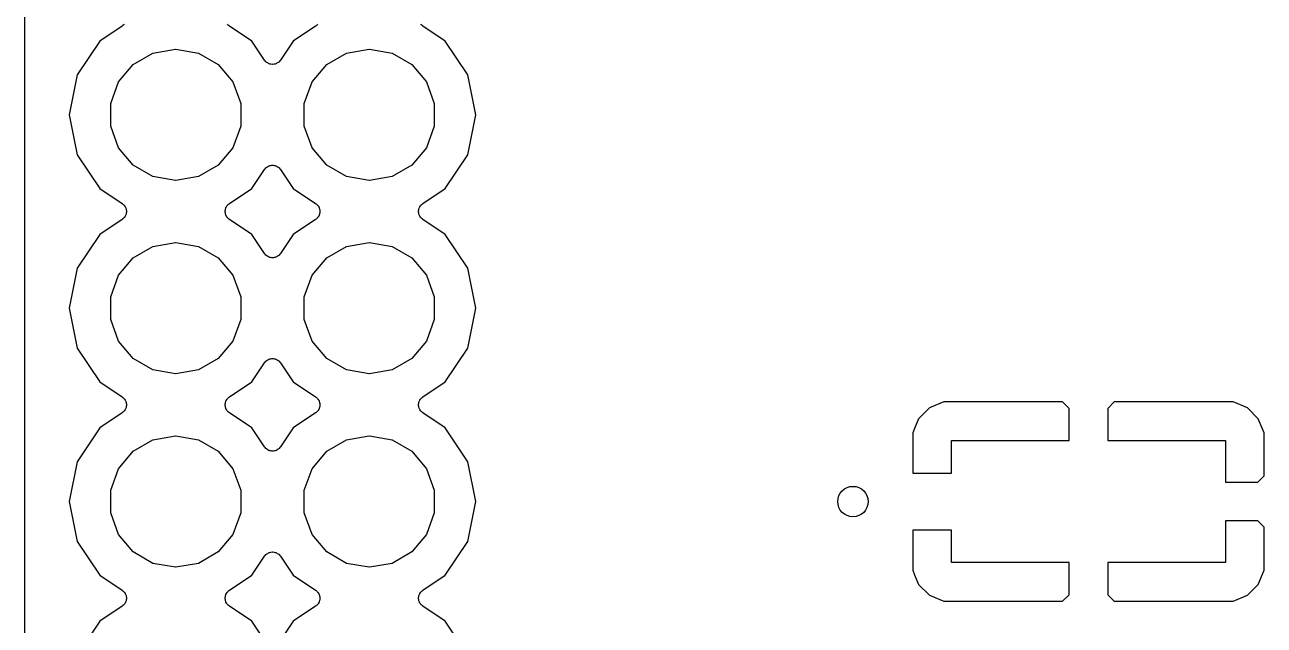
# Model space of a CAD drawing. Extents: x 99.6 to 135.3, y -116.3 to -28.5.
# Drawn here: x 99.62 to 115.89, y -93.06 to -85.18 of the extents above; entities that cross this region are included whole.
import ezdxf

# ---------------------------------------------------------------- set-up
doc = ezdxf.new("R2010")
doc.units = 0
doc.header["$MEASUREMENT"] = 0
doc.layers.add('BLACK', color=7, linetype='CONTINUOUS')

msp = doc.modelspace()

# ---------------------------------------------------------------- linework, layer by layer
at = {"layer": 'Black'}
for p, q in [((99.618, -112.187), (99.618, -28.625)), ((100.896, -85.1956), (100.603, -85.3919)), ((100.906, -85.186), (100.896, -85.1956)), ((100.917, -85.1778), (100.906, -85.186)), ((100.922, -85.1709), (100.917, -85.1778)), ((102.283, -85.1778), (102.278, -85.1709)), ((102.294, -85.186), (102.283, -85.1778)), ((102.304, -85.1956), (102.294, -85.186)), ((102.597, -85.3919), (102.304, -85.1956)), ((103.436, -85.1956), (103.143, -85.3919)), ((103.441, -85.1908), (103.436, -85.1956)), ((103.447, -85.1873), (103.441, -85.1908)), ((103.452, -85.1819), (103.447, -85.1873)), ((103.457, -85.1778), (103.452, -85.1819)), ((103.462, -85.1709), (103.457, -85.1778)), ((104.823, -85.1778), (104.818, -85.1709)), ((104.834, -85.186), (104.823, -85.1778)), ((104.844, -85.1956), (104.834, -85.186)), ((105.137, -85.3919), (104.844, -85.1956)), ((100.603, -85.3919), (100.306, -85.8361)), ((102.764, -85.6417), (102.597, -85.3919)), ((103.143, -85.3919), (102.976, -85.6417)), ((105.434, -85.8361), (105.137, -85.3919)), ((101.042, -85.6984), (101.301, -85.5485)), ((101.301, -85.5485), (101.597, -85.4964)), ((101.597, -85.4964), (101.603, -85.4964)), ((101.603, -85.4964), (101.899, -85.5485)), ((101.899, -85.5485), (102.158, -85.6984)), ((103.582, -85.6984), (103.841, -85.5485)), ((103.841, -85.5485), (104.137, -85.4964)), ((104.137, -85.4964), (104.143, -85.4964)), ((104.143, -85.4964), (104.439, -85.5485)), ((104.439, -85.5485), (104.698, -85.6984)), ((100.849, -85.9282), (101.042, -85.6984)), ((102.158, -85.6984), (102.351, -85.9282)), ((102.774, -85.6517), (102.764, -85.6417)), ((102.782, -85.6629), (102.774, -85.6517)), ((102.789, -85.6676), (102.782, -85.6629)), ((102.795, -85.6736), (102.789, -85.6676)), ((102.807, -85.6797), (102.795, -85.6736)), ((102.819, -85.6874), (102.807, -85.6797)), ((102.827, -85.6894), (102.819, -85.6874)), ((102.834, -85.6931), (102.827, -85.6894)), ((102.848, -85.6946), (102.834, -85.6931)), ((102.862, -85.6979), (102.848, -85.6946)), ((102.87, -85.697), (102.862, -85.6979)), ((102.878, -85.6979), (102.87, -85.697)), ((102.892, -85.6946), (102.878, -85.6979)), ((102.906, -85.6931), (102.892, -85.6946)), ((102.913, -85.6894), (102.906, -85.6931)), ((102.921, -85.6874), (102.913, -85.6894)), ((102.933, -85.6797), (102.921, -85.6874)), ((102.945, -85.6736), (102.933, -85.6797)), ((102.951, -85.6676), (102.945, -85.6736)), ((102.958, -85.6629), (102.951, -85.6676)), ((102.966, -85.6517), (102.958, -85.6629)), ((102.976, -85.6417), (102.966, -85.6517)), ((103.389, -85.9282), (103.582, -85.6984)), ((104.698, -85.6984), (104.891, -85.9282)), ((100.306, -85.8361), (100.202, -86.36)), ((105.538, -86.36), (105.434, -85.8361)), ((100.746, -86.21), (100.849, -85.9282)), ((102.351, -85.9282), (102.454, -86.21)), ((103.286, -86.21), (103.389, -85.9282)), ((104.891, -85.9282), (104.994, -86.21)), ((100.746, -86.51), (100.746, -86.21)), ((102.454, -86.21), (102.454, -86.51)), ((103.286, -86.51), (103.286, -86.21)), ((104.994, -86.21), (104.994, -86.51)), ((100.202, -86.36), (100.306, -86.8839)), ((105.434, -86.8839), (105.538, -86.36)), ((100.849, -86.7918), (100.746, -86.51)), ((102.454, -86.51), (102.351, -86.7918)), ((103.389, -86.7918), (103.286, -86.51)), ((104.994, -86.51), (104.891, -86.7918)), ((100.306, -86.8839), (100.603, -87.3281)), ((101.042, -87.0216), (100.849, -86.7918)), ((102.351, -86.7918), (102.158, -87.0216)), ((103.582, -87.0216), (103.389, -86.7918)), ((104.891, -86.7918), (104.698, -87.0216)), ((105.137, -87.3281), (105.434, -86.8839)), ((101.301, -87.1715), (101.042, -87.0216)), ((102.158, -87.0216), (101.899, -87.1715)), ((102.789, -87.0524), (102.795, -87.0464)), ((102.795, -87.0464), (102.807, -87.0403)), ((102.807, -87.0403), (102.819, -87.0326)), ((102.819, -87.0326), (102.827, -87.0306)), ((102.827, -87.0306), (102.834, -87.0269)), ((102.834, -87.0269), (102.848, -87.0254)), ((102.848, -87.0254), (102.862, -87.0221)), ((102.862, -87.0221), (102.87, -87.023)), ((102.87, -87.023), (102.878, -87.0221)), ((102.878, -87.0221), (102.892, -87.0254)), ((102.892, -87.0254), (102.906, -87.0269)), ((102.906, -87.0269), (102.913, -87.0306)), ((102.913, -87.0306), (102.921, -87.0326)), ((102.921, -87.0326), (102.933, -87.0403)), ((102.933, -87.0403), (102.945, -87.0464)), ((102.945, -87.0464), (102.951, -87.0524)), ((103.841, -87.1715), (103.582, -87.0216)), ((104.698, -87.0216), (104.439, -87.1715)), ((101.597, -87.2236), (101.301, -87.1715)), ((101.899, -87.1715), (101.603, -87.2236)), ((102.597, -87.3281), (102.764, -87.0783)), ((102.764, -87.0783), (102.774, -87.0683)), ((102.774, -87.0683), (102.782, -87.0571)), ((102.782, -87.0571), (102.789, -87.0524)), ((102.951, -87.0524), (102.958, -87.0571)), ((102.958, -87.0571), (102.966, -87.0683)), ((102.966, -87.0683), (102.976, -87.0783)), ((102.976, -87.0783), (103.143, -87.3281)), ((104.137, -87.2236), (103.841, -87.1715)), ((104.439, -87.1715), (104.143, -87.2236)), ((100.603, -87.3281), (100.896, -87.5244)), ((101.603, -87.2236), (101.597, -87.2236)), ((102.304, -87.5244), (102.597, -87.3281)), ((103.143, -87.3281), (103.436, -87.5244)), ((104.143, -87.2236), (104.137, -87.2236)), ((104.844, -87.5244), (105.137, -87.3281)), ((100.896, -87.5244), (100.906, -87.534)), ((100.906, -87.534), (100.917, -87.5422)), ((102.283, -87.5422), (102.294, -87.534)), ((102.294, -87.534), (102.304, -87.5244)), ((103.436, -87.5244), (103.441, -87.5292)), ((103.441, -87.5292), (103.447, -87.5327)), ((103.447, -87.5327), (103.452, -87.5381)), ((104.823, -87.5422), (104.834, -87.534)), ((104.834, -87.534), (104.844, -87.5244)), ((100.917, -87.5422), (100.922, -87.5491)), ((100.922, -87.5491), (100.928, -87.5549)), ((100.928, -87.5549), (100.934, -87.5673)), ((100.934, -87.6927), (100.928, -87.7051)), ((100.934, -87.5673), (100.942, -87.5789)), ((100.942, -87.6811), (100.934, -87.6927)), ((100.942, -87.5789), (100.944, -87.587)), ((100.944, -87.673), (100.942, -87.6811)), ((100.944, -87.587), (100.948, -87.5945)), ((100.948, -87.6655), (100.944, -87.673)), ((100.948, -87.5945), (100.949, -87.6082)), ((100.949, -87.6518), (100.948, -87.6655)), ((100.949, -87.6082), (100.952, -87.6217)), ((100.952, -87.6383), (100.949, -87.6518)), ((100.952, -87.6217), (100.952, -87.63)), ((100.952, -87.63), (100.952, -87.6383)), ((102.248, -87.6217), (102.251, -87.6082)), ((102.248, -87.63), (102.248, -87.6217)), ((102.248, -87.6383), (102.248, -87.63)), ((102.251, -87.6518), (102.248, -87.6383)), ((102.251, -87.6082), (102.252, -87.5945)), ((102.252, -87.6655), (102.251, -87.6518)), ((102.252, -87.5945), (102.256, -87.587)), ((102.256, -87.673), (102.252, -87.6655)), ((102.256, -87.587), (102.258, -87.5789)), ((102.258, -87.6811), (102.256, -87.673)), ((102.258, -87.5789), (102.266, -87.5673)), ((102.266, -87.6927), (102.258, -87.6811)), ((102.266, -87.5673), (102.272, -87.5549)), ((102.272, -87.7051), (102.266, -87.6927)), ((102.272, -87.5549), (102.278, -87.5491)), ((102.278, -87.5491), (102.283, -87.5422)), ((103.452, -87.5381), (103.457, -87.5422)), ((103.457, -87.5422), (103.462, -87.5491)), ((103.462, -87.5491), (103.468, -87.5549)), ((103.468, -87.5549), (103.471, -87.5612)), ((103.471, -87.6988), (103.468, -87.7051)), ((103.471, -87.5612), (103.476, -87.5665)), ((103.476, -87.6935), (103.471, -87.6988)), ((103.476, -87.5665), (103.478, -87.573)), ((103.478, -87.6869), (103.476, -87.6935)), ((103.478, -87.573), (103.482, -87.5789)), ((103.482, -87.6811), (103.478, -87.6869)), ((103.482, -87.5789), (103.484, -87.587)), ((103.484, -87.673), (103.482, -87.6811)), ((103.484, -87.587), (103.488, -87.5945)), ((103.488, -87.6655), (103.484, -87.673)), ((103.488, -87.5945), (103.488, -87.6014)), ((103.488, -87.6014), (103.491, -87.6079)), ((103.491, -87.6521), (103.488, -87.6586)), ((103.488, -87.6586), (103.488, -87.6655)), ((103.491, -87.6079), (103.491, -87.6149)), ((103.491, -87.6149), (103.492, -87.6217)), ((103.492, -87.6383), (103.491, -87.6451)), ((103.491, -87.6451), (103.491, -87.6521)), ((103.492, -87.6217), (103.492, -87.63)), ((103.492, -87.63), (103.492, -87.6383)), ((104.788, -87.6217), (104.791, -87.6082)), ((104.788, -87.63), (104.788, -87.6217)), ((104.788, -87.6383), (104.788, -87.63)), ((104.791, -87.6518), (104.788, -87.6383)), ((104.791, -87.6082), (104.792, -87.5945)), ((104.792, -87.6655), (104.791, -87.6518)), ((104.792, -87.5945), (104.796, -87.587)), ((104.796, -87.673), (104.792, -87.6655)), ((104.796, -87.587), (104.798, -87.5789)), ((104.798, -87.6811), (104.796, -87.673)), ((104.798, -87.5789), (104.806, -87.5673)), ((104.806, -87.6927), (104.798, -87.6811)), ((104.806, -87.5673), (104.812, -87.5549)), ((104.812, -87.7051), (104.806, -87.6927)), ((104.812, -87.5549), (104.818, -87.5491)), ((104.818, -87.5491), (104.823, -87.5422)), ((100.896, -87.7356), (100.603, -87.9319)), ((100.906, -87.726), (100.896, -87.7356)), ((100.917, -87.7178), (100.906, -87.726)), ((100.922, -87.7109), (100.917, -87.7178)), ((100.928, -87.7051), (100.922, -87.7109)), ((102.278, -87.7109), (102.272, -87.7051)), ((102.283, -87.7178), (102.278, -87.7109)), ((102.294, -87.726), (102.283, -87.7178)), ((102.304, -87.7356), (102.294, -87.726)), ((102.597, -87.9319), (102.304, -87.7356)), ((103.436, -87.7356), (103.143, -87.9319)), ((103.441, -87.7308), (103.436, -87.7356)), ((103.447, -87.7273), (103.441, -87.7308)), ((103.452, -87.7219), (103.447, -87.7273)), ((103.457, -87.7178), (103.452, -87.7219)), ((103.462, -87.7109), (103.457, -87.7178)), ((103.468, -87.7051), (103.462, -87.7109)), ((104.818, -87.7109), (104.812, -87.7051)), ((104.823, -87.7178), (104.818, -87.7109)), ((104.834, -87.726), (104.823, -87.7178)), ((104.844, -87.7356), (104.834, -87.726)), ((105.137, -87.9319), (104.844, -87.7356)), ((100.603, -87.9319), (100.306, -88.3761)), ((102.764, -88.1817), (102.597, -87.9319)), ((103.143, -87.9319), (102.976, -88.1817)), ((105.434, -88.3761), (105.137, -87.9319)), ((101.042, -88.2384), (101.301, -88.0885)), ((101.301, -88.0885), (101.597, -88.0364)), ((101.597, -88.0364), (101.603, -88.0364)), ((101.603, -88.0364), (101.899, -88.0885)), ((101.899, -88.0885), (102.158, -88.2384)), ((102.774, -88.1917), (102.764, -88.1817)), ((102.976, -88.1817), (102.966, -88.1917)), ((103.582, -88.2384), (103.841, -88.0885)), ((103.841, -88.0885), (104.137, -88.0364)), ((104.137, -88.0364), (104.143, -88.0364)), ((104.143, -88.0364), (104.439, -88.0885)), ((104.439, -88.0885), (104.698, -88.2384)), ((100.849, -88.4682), (101.042, -88.2384)), ((102.158, -88.2384), (102.351, -88.4682)), ((102.782, -88.2029), (102.774, -88.1917)), ((102.789, -88.2076), (102.782, -88.2029)), ((102.795, -88.2136), (102.789, -88.2076)), ((102.807, -88.2197), (102.795, -88.2136)), ((102.819, -88.2274), (102.807, -88.2197)), ((102.827, -88.2294), (102.819, -88.2274)), ((102.834, -88.2331), (102.827, -88.2294)), ((102.848, -88.2346), (102.834, -88.2331)), ((102.862, -88.2379), (102.848, -88.2346)), ((102.87, -88.237), (102.862, -88.2379)), ((102.878, -88.2379), (102.87, -88.237)), ((102.892, -88.2346), (102.878, -88.2379)), ((102.906, -88.2331), (102.892, -88.2346)), ((102.913, -88.2294), (102.906, -88.2331)), ((102.921, -88.2274), (102.913, -88.2294)), ((102.933, -88.2197), (102.921, -88.2274)), ((102.945, -88.2136), (102.933, -88.2197)), ((102.951, -88.2076), (102.945, -88.2136)), ((102.958, -88.2029), (102.951, -88.2076)), ((102.966, -88.1917), (102.958, -88.2029)), ((103.389, -88.4682), (103.582, -88.2384)), ((104.698, -88.2384), (104.891, -88.4682)), ((100.306, -88.3761), (100.202, -88.9)), ((100.746, -88.75), (100.849, -88.4682)), ((102.351, -88.4682), (102.454, -88.75)), ((103.286, -88.75), (103.389, -88.4682)), ((104.891, -88.4682), (104.994, -88.75)), ((105.538, -88.9), (105.434, -88.3761)), ((100.746, -89.05), (100.746, -88.75)), ((102.454, -88.75), (102.454, -89.05)), ((103.286, -89.05), (103.286, -88.75)), ((104.994, -88.75), (104.994, -89.05)), ((100.202, -88.9), (100.306, -89.4239)), ((105.434, -89.4239), (105.538, -88.9)), ((100.849, -89.3318), (100.746, -89.05)), ((102.454, -89.05), (102.351, -89.3318)), ((103.389, -89.3318), (103.286, -89.05)), ((104.994, -89.05), (104.891, -89.3318)), ((100.306, -89.4239), (100.603, -89.8681)), ((101.042, -89.5616), (100.849, -89.3318)), ((102.351, -89.3318), (102.158, -89.5616)), ((103.582, -89.5616), (103.389, -89.3318)), ((104.891, -89.3318), (104.698, -89.5616)), ((105.137, -89.8681), (105.434, -89.4239)), ((101.301, -89.7115), (101.042, -89.5616)), ((102.158, -89.5616), (101.899, -89.7115)), ((102.597, -89.8681), (102.764, -89.6183)), ((102.764, -89.6183), (102.774, -89.6083)), ((102.774, -89.6083), (102.782, -89.5971)), ((102.782, -89.5971), (102.789, -89.5924)), ((102.789, -89.5924), (102.795, -89.5864)), ((102.795, -89.5864), (102.807, -89.5803)), ((102.807, -89.5803), (102.819, -89.5726)), ((102.819, -89.5726), (102.827, -89.5706)), ((102.827, -89.5706), (102.834, -89.5669)), ((102.834, -89.5669), (102.848, -89.5654)), ((102.848, -89.5654), (102.862, -89.5621)), ((102.862, -89.5621), (102.87, -89.563)), ((102.87, -89.563), (102.878, -89.5621)), ((102.878, -89.5621), (102.892, -89.5654)), ((102.892, -89.5654), (102.906, -89.5669)), ((102.906, -89.5669), (102.913, -89.5706)), ((102.913, -89.5706), (102.921, -89.5726)), ((102.921, -89.5726), (102.933, -89.5803)), ((102.933, -89.5803), (102.945, -89.5864)), ((102.945, -89.5864), (102.951, -89.5924)), ((102.951, -89.5924), (102.958, -89.5971)), ((102.958, -89.5971), (102.966, -89.6083)), ((102.966, -89.6083), (102.976, -89.6183)), ((102.976, -89.6183), (103.143, -89.8681)), ((103.841, -89.7115), (103.582, -89.5616)), ((104.698, -89.5616), (104.439, -89.7115)), ((101.597, -89.7636), (101.301, -89.7115)), ((101.603, -89.7636), (101.597, -89.7636)), ((101.899, -89.7115), (101.603, -89.7636)), ((104.137, -89.7636), (103.841, -89.7115)), ((104.143, -89.7636), (104.137, -89.7636)), ((104.439, -89.7115), (104.143, -89.7636)), ((100.603, -89.8681), (100.896, -90.0644)), ((102.304, -90.0644), (102.597, -89.8681)), ((103.143, -89.8681), (103.436, -90.0644)), ((104.844, -90.0644), (105.137, -89.8681)), ((100.896, -90.0644), (100.906, -90.074)), ((100.906, -90.074), (100.917, -90.0822)), ((100.917, -90.0822), (100.922, -90.0891)), ((100.922, -90.0891), (100.928, -90.0949)), ((100.928, -90.0949), (100.934, -90.1073)), ((100.934, -90.1073), (100.942, -90.1189)), ((100.942, -90.1189), (100.944, -90.127)), ((100.944, -90.127), (100.948, -90.1345)), ((100.948, -90.1345), (100.949, -90.1482)), ((102.251, -90.1482), (102.252, -90.1345)), ((102.252, -90.1345), (102.256, -90.127)), ((102.256, -90.127), (102.258, -90.1189)), ((102.258, -90.1189), (102.266, -90.1073)), ((102.266, -90.1073), (102.272, -90.0949)), ((102.272, -90.0949), (102.278, -90.0891)), ((102.278, -90.0891), (102.283, -90.0822)), ((102.283, -90.0822), (102.294, -90.074)), ((102.294, -90.074), (102.304, -90.0644)), ((103.436, -90.0644), (103.441, -90.0692)), ((103.441, -90.0692), (103.447, -90.0727)), ((103.447, -90.0727), (103.452, -90.0781)), ((103.452, -90.0781), (103.457, -90.0822)), ((103.457, -90.0822), (103.462, -90.0891)), ((103.462, -90.0891), (103.468, -90.0949)), ((103.468, -90.0949), (103.471, -90.1012)), ((103.471, -90.1012), (103.476, -90.1065)), ((103.476, -90.1065), (103.478, -90.1131)), ((103.478, -90.1131), (103.482, -90.1189)), ((103.482, -90.1189), (103.484, -90.127)), ((103.484, -90.127), (103.488, -90.1345)), ((103.488, -90.1345), (103.488, -90.1414)), ((104.791, -90.1482), (104.792, -90.1345)), ((104.792, -90.1345), (104.796, -90.127)), ((104.796, -90.127), (104.798, -90.1189)), ((104.798, -90.1189), (104.806, -90.1073)), ((104.806, -90.1073), (104.812, -90.0949)), ((104.812, -90.0949), (104.818, -90.0891)), ((104.818, -90.0891), (104.823, -90.0822)), ((104.823, -90.0822), (104.834, -90.074)), ((104.834, -90.074), (104.844, -90.0644)), ((111.681, -90.1319), (111.494, -90.2092)), ((113.243, -90.1319), (111.681, -90.1319)), ((113.327, -90.2163), (113.243, -90.1319)), ((113.92, -90.1319), (113.835, -90.2163)), ((115.482, -90.1319), (113.92, -90.1319)), ((115.669, -90.2092), (115.482, -90.1319)), ((100.896, -90.2756), (100.603, -90.4719)), ((100.906, -90.266), (100.896, -90.2756)), ((100.917, -90.2578), (100.906, -90.266)), ((100.922, -90.2509), (100.917, -90.2578)), ((100.928, -90.2451), (100.922, -90.2509)), ((100.934, -90.2327), (100.928, -90.2451)), ((100.942, -90.2211), (100.934, -90.2327)), ((100.944, -90.213), (100.942, -90.2211)), ((100.948, -90.2055), (100.944, -90.213)), ((100.949, -90.1918), (100.948, -90.2055)), ((100.949, -90.1482), (100.952, -90.1617)), ((100.952, -90.1783), (100.949, -90.1918)), ((100.952, -90.1617), (100.952, -90.17)), ((100.952, -90.17), (100.952, -90.1783)), ((102.248, -90.1617), (102.251, -90.1482)), ((102.248, -90.17), (102.248, -90.1617)), ((102.248, -90.1783), (102.248, -90.17)), ((102.251, -90.1918), (102.248, -90.1783)), ((102.252, -90.2055), (102.251, -90.1918)), ((102.256, -90.213), (102.252, -90.2055)), ((102.258, -90.2211), (102.256, -90.213)), ((102.266, -90.2327), (102.258, -90.2211)), ((102.272, -90.2451), (102.266, -90.2327)), ((102.278, -90.2509), (102.272, -90.2451)), ((102.283, -90.2578), (102.278, -90.2509)), ((102.294, -90.266), (102.283, -90.2578)), ((102.304, -90.2756), (102.294, -90.266)), ((102.597, -90.4719), (102.304, -90.2756)), ((103.436, -90.2756), (103.143, -90.4719)), ((103.441, -90.2708), (103.436, -90.2756)), ((103.447, -90.2673), (103.441, -90.2708)), ((103.452, -90.2619), (103.447, -90.2673)), ((103.457, -90.2578), (103.452, -90.2619)), ((103.462, -90.2509), (103.457, -90.2578)), ((103.468, -90.2451), (103.462, -90.2509)), ((103.471, -90.2388), (103.468, -90.2451)), ((103.476, -90.2335), (103.471, -90.2388)), ((103.478, -90.2269), (103.476, -90.2335)), ((103.482, -90.2211), (103.478, -90.2269)), ((103.484, -90.213), (103.482, -90.2211)), ((103.488, -90.2055), (103.484, -90.213)), ((103.488, -90.1414), (103.491, -90.1479)), ((103.491, -90.1921), (103.488, -90.1986)), ((103.488, -90.1986), (103.488, -90.2055)), ((103.491, -90.1479), (103.491, -90.1549)), ((103.491, -90.1549), (103.492, -90.1617)), ((103.492, -90.1783), (103.491, -90.1851)), ((103.491, -90.1851), (103.491, -90.1921)), ((103.492, -90.1617), (103.492, -90.17)), ((103.492, -90.17), (103.492, -90.1783)), ((104.788, -90.1617), (104.791, -90.1482)), ((104.788, -90.17), (104.788, -90.1617)), ((104.788, -90.1783), (104.788, -90.17)), ((104.791, -90.1918), (104.788, -90.1783)), ((104.792, -90.2055), (104.791, -90.1918)), ((104.796, -90.213), (104.792, -90.2055)), ((104.798, -90.2211), (104.796, -90.213)), ((104.806, -90.2327), (104.798, -90.2211)), ((104.812, -90.2451), (104.806, -90.2327)), ((104.818, -90.2509), (104.812, -90.2451)), ((104.823, -90.2578), (104.818, -90.2509)), ((104.834, -90.266), (104.823, -90.2578)), ((104.844, -90.2756), (104.834, -90.266)), ((105.137, -90.4719), (104.844, -90.2756)), ((111.494, -90.2092), (111.351, -90.3521)), ((113.327, -90.6399), (113.327, -90.2163)), ((113.835, -90.2163), (113.835, -90.6399)), ((115.811, -90.3521), (115.669, -90.2092)), ((115.669, -90.2092), (115.669, -90.2092)), ((111.351, -90.3521), (111.299, -90.4786)), ((115.889, -90.5389), (115.811, -90.3521)), ((115.811, -90.3521), (115.811, -90.3521)), ((115.811, -90.3521), (115.811, -90.3521)), ((100.603, -90.4719), (100.306, -90.9161)), ((101.042, -90.7784), (101.301, -90.6285)), ((101.301, -90.6285), (101.597, -90.5764)), ((101.597, -90.5764), (101.603, -90.5764)), ((101.603, -90.5764), (101.899, -90.6285)), ((101.899, -90.6285), (102.158, -90.7784)), ((102.764, -90.7217), (102.597, -90.4719)), ((103.143, -90.4719), (102.976, -90.7217)), ((103.582, -90.7784), (103.841, -90.6285)), ((103.841, -90.6285), (104.137, -90.5764)), ((104.137, -90.5764), (104.143, -90.5764)), ((104.143, -90.5764), (104.439, -90.6285)), ((104.439, -90.6285), (104.698, -90.7784)), ((105.434, -90.9161), (105.137, -90.4719)), ((111.299, -90.4786), (111.274, -90.5389)), ((111.274, -90.5389), (111.274, -91.065)), ((111.299, -90.4786), (111.299, -90.4786)), ((115.889, -91.1016), (115.889, -90.5389)), ((100.849, -91.0082), (101.042, -90.7784)), ((102.158, -90.7784), (102.351, -91.0082)), ((102.774, -90.7317), (102.764, -90.7217)), ((102.782, -90.7429), (102.774, -90.7317)), ((102.789, -90.7476), (102.782, -90.7429)), ((102.795, -90.7536), (102.789, -90.7476)), ((102.807, -90.7597), (102.795, -90.7536)), ((102.819, -90.7674), (102.807, -90.7597)), ((102.827, -90.7694), (102.819, -90.7674)), ((102.834, -90.7731), (102.827, -90.7694)), ((102.848, -90.7746), (102.834, -90.7731)), ((102.862, -90.7779), (102.848, -90.7746)), ((102.87, -90.777), (102.862, -90.7779)), ((102.878, -90.7779), (102.87, -90.777)), ((102.892, -90.7746), (102.878, -90.7779)), ((102.906, -90.7731), (102.892, -90.7746)), ((102.913, -90.7694), (102.906, -90.7731)), ((102.921, -90.7674), (102.913, -90.7694)), ((102.933, -90.7597), (102.921, -90.7674)), ((102.945, -90.7536), (102.933, -90.7597)), ((102.951, -90.7476), (102.945, -90.7536)), ((102.958, -90.7429), (102.951, -90.7476)), ((102.966, -90.7317), (102.958, -90.7429)), ((102.976, -90.7217), (102.966, -90.7317)), ((103.389, -91.0082), (103.582, -90.7784)), ((104.698, -90.7784), (104.891, -91.0082)), ((111.782, -91.065), (111.782, -90.6399)), ((111.782, -90.6399), (113.327, -90.6399)), ((113.835, -90.6399), (115.381, -90.6399)), ((115.381, -90.6399), (115.381, -91.186)), ((100.306, -90.9161), (100.202, -91.44)), ((105.538, -91.44), (105.434, -90.9161)), ((100.746, -91.29), (100.849, -91.0082)), ((102.351, -91.0082), (102.454, -91.29)), ((103.286, -91.29), (103.389, -91.0082)), ((104.891, -91.0082), (104.994, -91.29)), ((111.274, -91.065), (111.782, -91.065)), ((115.804, -91.186), (115.889, -91.1016)), ((115.381, -91.186), (115.804, -91.186)), ((100.202, -91.44), (100.306, -91.9639)), ((100.746, -91.59), (100.746, -91.29)), ((102.454, -91.29), (102.454, -91.59)), ((103.286, -91.59), (103.286, -91.29)), ((104.994, -91.29), (104.994, -91.59)), ((105.434, -91.9639), (105.538, -91.44)), ((100.849, -91.8718), (100.746, -91.59)), ((102.454, -91.59), (102.351, -91.8718)), ((103.389, -91.8718), (103.286, -91.59)), ((104.994, -91.59), (104.891, -91.8718)), ((115.381, -91.694), (115.381, -92.2401)), ((115.804, -91.694), (115.381, -91.694)), ((115.889, -91.7784), (115.804, -91.694)), ((101.042, -92.1016), (100.849, -91.8718)), ((102.351, -91.8718), (102.158, -92.1016)), ((103.582, -92.1016), (103.389, -91.8718)), ((104.891, -91.8718), (104.698, -92.1016)), ((111.782, -91.815), (111.274, -91.815)), ((111.274, -91.815), (111.274, -92.3411)), ((111.782, -92.2401), (111.782, -91.815)), ((115.889, -92.3411), (115.889, -91.7784)), ((100.306, -91.9639), (100.603, -92.4081)), ((105.137, -92.4081), (105.434, -91.9639)), ((101.301, -92.2515), (101.042, -92.1016)), ((101.597, -92.3036), (101.301, -92.2515)), ((101.899, -92.2515), (101.603, -92.3036)), ((102.158, -92.1016), (101.899, -92.2515)), ((102.597, -92.4081), (102.764, -92.1583)), ((102.764, -92.1583), (102.774, -92.1483)), ((102.774, -92.1483), (102.782, -92.1371)), ((102.782, -92.1371), (102.789, -92.1324)), ((102.789, -92.1324), (102.795, -92.1264)), ((102.795, -92.1264), (102.807, -92.1203)), ((102.807, -92.1203), (102.819, -92.1126)), ((102.819, -92.1126), (102.827, -92.1106)), ((102.827, -92.1106), (102.834, -92.1069)), ((102.834, -92.1069), (102.848, -92.1054)), ((102.848, -92.1054), (102.862, -92.1021)), ((102.862, -92.1021), (102.87, -92.103)), ((102.87, -92.103), (102.878, -92.1021)), ((102.878, -92.1021), (102.892, -92.1054)), ((102.892, -92.1054), (102.906, -92.1069)), ((102.906, -92.1069), (102.913, -92.1106)), ((102.913, -92.1106), (102.921, -92.1126)), ((102.921, -92.1126), (102.933, -92.1203)), ((102.933, -92.1203), (102.945, -92.1264)), ((102.945, -92.1264), (102.951, -92.1324)), ((102.951, -92.1324), (102.958, -92.1371)), ((102.958, -92.1371), (102.966, -92.1483)), ((102.966, -92.1483), (102.976, -92.1583)), ((102.976, -92.1583), (103.143, -92.4081)), ((103.841, -92.2515), (103.582, -92.1016)), ((104.137, -92.3036), (103.841, -92.2515)), ((104.439, -92.2515), (104.143, -92.3036)), ((104.698, -92.1016), (104.439, -92.2515)), ((113.327, -92.2401), (111.782, -92.2401)), ((113.327, -92.6637), (113.327, -92.2401)), ((115.381, -92.2401), (113.835, -92.2401)), ((113.835, -92.2401), (113.835, -92.6637)), ((100.603, -92.4081), (100.896, -92.6044)), ((101.603, -92.3036), (101.597, -92.3036)), ((102.304, -92.6044), (102.597, -92.4081)), ((103.143, -92.4081), (103.436, -92.6044)), ((104.143, -92.3036), (104.137, -92.3036)), ((104.844, -92.6044), (105.137, -92.4081)), ((111.274, -92.3411), (111.299, -92.4014)), ((111.299, -92.4014), (111.299, -92.4014)), ((111.299, -92.4014), (111.351, -92.5279)), ((115.811, -92.5279), (115.889, -92.3411)), ((111.351, -92.5279), (111.351, -92.5279)), ((111.351, -92.5279), (111.494, -92.6708)), ((115.669, -92.6708), (115.811, -92.5279)), ((100.896, -92.6044), (100.906, -92.614)), ((100.906, -92.614), (100.917, -92.6222)), ((100.917, -92.6222), (100.922, -92.6291)), ((100.922, -92.6291), (100.928, -92.6349)), ((100.928, -92.6349), (100.934, -92.6473)), ((100.934, -92.6473), (100.942, -92.6589)), ((100.942, -92.6589), (100.944, -92.667)), ((100.944, -92.667), (100.948, -92.6745)), ((100.948, -92.6745), (100.949, -92.6882)), ((100.949, -92.7318), (100.948, -92.7455)), ((100.949, -92.6882), (100.952, -92.7017)), ((100.952, -92.7183), (100.949, -92.7318)), ((100.952, -92.7017), (100.952, -92.71)), ((100.952, -92.71), (100.952, -92.7183)), ((102.248, -92.7017), (102.251, -92.6882)), ((102.248, -92.71), (102.248, -92.7017)), ((102.248, -92.7183), (102.248, -92.71)), ((102.251, -92.7318), (102.248, -92.7183)), ((102.251, -92.6882), (102.252, -92.6745)), ((102.252, -92.7455), (102.251, -92.7318)), ((102.252, -92.6745), (102.256, -92.667)), ((102.256, -92.667), (102.258, -92.6589)), ((102.258, -92.6589), (102.266, -92.6473)), ((102.266, -92.6473), (102.272, -92.6349)), ((102.272, -92.6349), (102.278, -92.6291)), ((102.278, -92.6291), (102.283, -92.6222)), ((102.283, -92.6222), (102.294, -92.614)), ((102.294, -92.614), (102.304, -92.6044)), ((103.436, -92.6044), (103.441, -92.6092)), ((103.441, -92.6092), (103.447, -92.6127)), ((103.447, -92.6127), (103.452, -92.6181)), ((103.452, -92.6181), (103.457, -92.6222)), ((103.457, -92.6222), (103.462, -92.6291)), ((103.462, -92.6291), (103.468, -92.6349)), ((103.468, -92.6349), (103.471, -92.6412)), ((103.471, -92.6412), (103.476, -92.6465)), ((103.476, -92.6465), (103.478, -92.653)), ((103.478, -92.653), (103.482, -92.6589)), ((103.482, -92.6589), (103.484, -92.667)), ((103.484, -92.667), (103.488, -92.6745)), ((103.488, -92.6745), (103.488, -92.6814)), ((103.488, -92.6814), (103.491, -92.6879)), ((103.491, -92.7321), (103.488, -92.7386)), ((103.488, -92.7386), (103.488, -92.7455)), ((103.491, -92.6879), (103.491, -92.6949)), ((103.491, -92.6949), (103.492, -92.7017)), ((103.492, -92.7183), (103.491, -92.7251)), ((103.491, -92.7251), (103.491, -92.7321)), ((103.492, -92.7017), (103.492, -92.71)), ((103.492, -92.71), (103.492, -92.7183)), ((104.788, -92.7017), (104.791, -92.6882)), ((104.788, -92.71), (104.788, -92.7017)), ((104.788, -92.7183), (104.788, -92.71)), ((104.791, -92.7318), (104.788, -92.7183)), ((104.791, -92.6882), (104.792, -92.6745)), ((104.792, -92.7455), (104.791, -92.7318)), ((104.792, -92.6745), (104.796, -92.667)), ((104.796, -92.667), (104.798, -92.6589)), ((104.798, -92.6589), (104.806, -92.6473)), ((104.806, -92.6473), (104.812, -92.6349)), ((104.812, -92.6349), (104.818, -92.6291)), ((104.818, -92.6291), (104.823, -92.6222)), ((104.823, -92.6222), (104.834, -92.614)), ((104.834, -92.614), (104.844, -92.6044)), ((111.494, -92.6708), (111.494, -92.6708)), ((111.494, -92.6708), (111.494, -92.6708)), ((111.494, -92.6708), (111.681, -92.7481)), ((113.243, -92.7481), (113.327, -92.6637)), ((113.835, -92.6637), (113.92, -92.7481)), ((115.482, -92.7481), (115.669, -92.6708)), ((100.896, -92.8156), (100.603, -93.0119)), ((100.906, -92.806), (100.896, -92.8156)), ((100.917, -92.7978), (100.906, -92.806)), ((100.922, -92.7909), (100.917, -92.7978)), ((100.928, -92.7851), (100.922, -92.7909)), ((100.934, -92.7727), (100.928, -92.7851)), ((100.942, -92.7611), (100.934, -92.7727)), ((100.944, -92.753), (100.942, -92.7611)), ((100.948, -92.7455), (100.944, -92.753)), ((102.256, -92.753), (102.252, -92.7455)), ((102.258, -92.7611), (102.256, -92.753)), ((102.266, -92.7727), (102.258, -92.7611)), ((102.272, -92.7851), (102.266, -92.7727)), ((102.278, -92.7909), (102.272, -92.7851)), ((102.283, -92.7978), (102.278, -92.7909)), ((102.294, -92.806), (102.283, -92.7978)), ((102.304, -92.8156), (102.294, -92.806)), ((102.597, -93.0119), (102.304, -92.8156)), ((103.436, -92.8156), (103.143, -93.0119)), ((103.441, -92.8108), (103.436, -92.8156)), ((103.447, -92.8073), (103.441, -92.8108)), ((103.452, -92.8019), (103.447, -92.8073)), ((103.457, -92.7978), (103.452, -92.8019)), ((103.462, -92.7909), (103.457, -92.7978)), ((103.468, -92.7851), (103.462, -92.7909)), ((103.471, -92.7788), (103.468, -92.7851)), ((103.476, -92.7735), (103.471, -92.7788)), ((103.478, -92.7669), (103.476, -92.7735)), ((103.482, -92.7611), (103.478, -92.7669)), ((103.484, -92.753), (103.482, -92.7611)), ((103.488, -92.7455), (103.484, -92.753)), ((104.796, -92.753), (104.792, -92.7455)), ((104.798, -92.7611), (104.796, -92.753)), ((104.806, -92.7727), (104.798, -92.7611)), ((104.812, -92.7851), (104.806, -92.7727)), ((104.818, -92.7909), (104.812, -92.7851)), ((104.823, -92.7978), (104.818, -92.7909)), ((104.834, -92.806), (104.823, -92.7978)), ((104.844, -92.8156), (104.834, -92.806)), ((105.137, -93.0119), (104.844, -92.8156)), ((111.681, -92.7481), (113.243, -92.7481)), ((113.92, -92.7481), (115.482, -92.7481)), ((100.603, -93.0119), (100.306, -93.4561)), ((102.764, -93.2617), (102.597, -93.0119)), ((103.143, -93.0119), (102.976, -93.2617)), ((105.434, -93.4561), (105.137, -93.0119))]:
    msp.add_line(p, q, dxfattribs=at)
msp.add_circle((110.49, -91.44), 0.2, dxfattribs=at)

doc.saveas('drawing.dxf')
